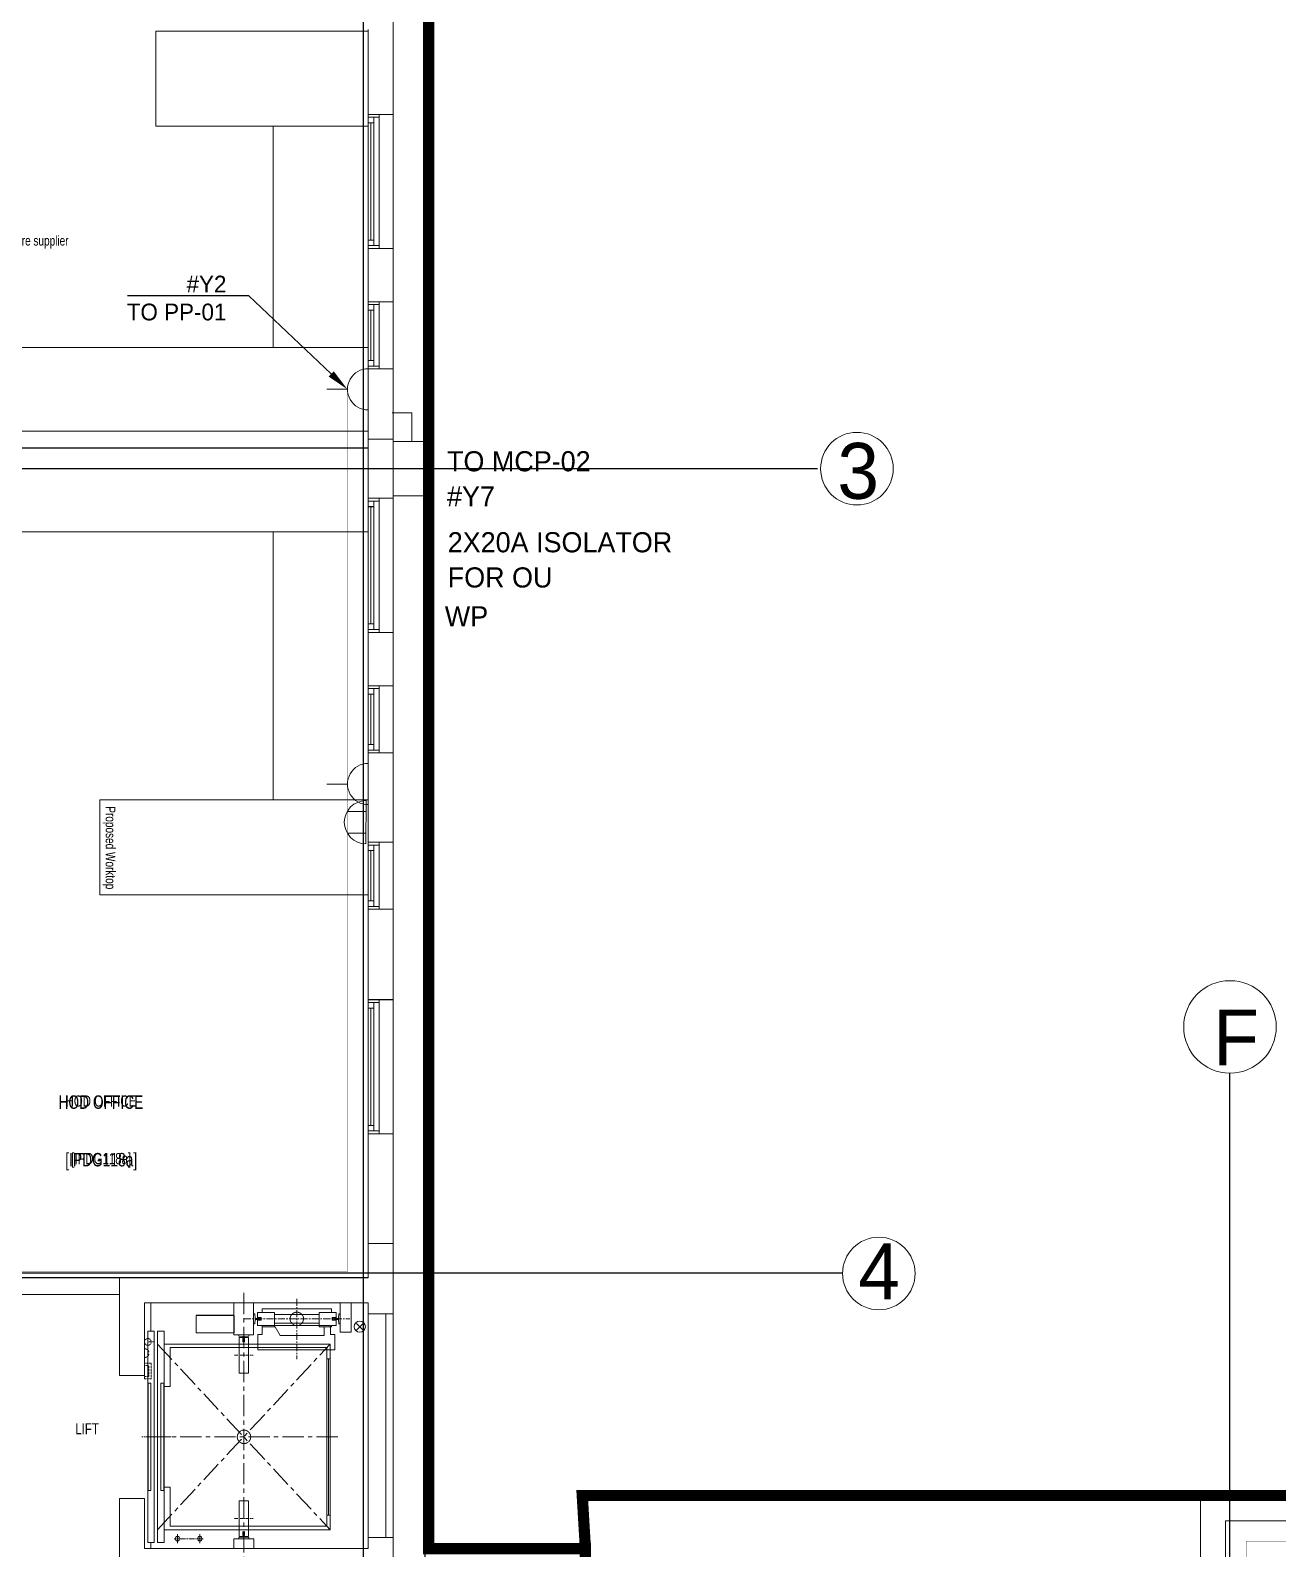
# Model space of a CAD drawing. Header units: metres. Extents: x 75097 to 220695, y -1557923 to -1361206.
# Drawn here: x 112032 to 123189, y -1391803 to -1378215 of the extents above; entities that cross this region are included whole.
import ezdxf
from ezdxf import colors
from ezdxf.entities.mleader import LeaderData, LeaderLine
from ezdxf.math import Vec2, Vec3

# ---------------------------------------------------------------- set-up
doc = ezdxf.new("R2010")
doc.units = ezdxf.units.M
for name, pattern in [('A-100 - Copy$0$CENTERX2', [101.6, 63.5, -12.7, 12.7, -12.7]), ('A-100 - Copy$0$DASHED2', [0.375, 0.25, -0.125]), ('DASHED2', [0.375, 0.25, -0.125])]:
    doc.linetypes.add(name, pattern=pattern)
doc.layers.get('0').update_dxf_attribs({"lineweight": 0})
for name, color, linetype, lineweight in [('A-100 - Copy$0$72_EGR_BASE_TEXT', 8, 'Continuous', 0), ('A-100 - Copy$0$Aluminum', 8, 'Continuous', 0), ('A-100 - Copy$0$Axis', 8, 'A-100 - Copy$0$CENTERX2', 0), ('A-100 - Copy$0$AxisBalloons_2', 8, 'Continuous', 0), ('A-100 - Copy$0$Cabin', 8, 'Continuous', 0), ('A-100 - Copy$0$Medical Equipment and Furniture', 8, 'Continuous', 0), ('A-100 - Copy$0$Notes', 8, 'Continuous', 0), ('A-100 - Copy$0$Proj', 8, 'Continuous', 0), ('A-100 - Copy$0$Structure', 8, 'Continuous', 9), ('A-100 - Copy$0$Tech', 8, 'A-100 - Copy$0$DASHED2', 0), ('A-100 - Copy$0$TEXT', 8, 'Continuous', 0), ('A-100 - Copy$0$Walls', 8, 'Continuous', 0)]:
    doc.layers.add(name, color=color, linetype=linetype, lineweight=lineweight)
doc.layers.add('A-100 - Copy$0$axes', color=8, linetype='Continuous')
doc.layers.add('A-100 - Copy$0$PDF_Geometry', color=8, linetype='Continuous')
for name, color, linetype, lineweight, true_color in [('E-POWR', 7, 'Continuous', 9, 0x4e7e3e), ('E-POWR-IDEN _1-100_', 7, 'Continuous', 9, 0x4e7e3e), ('EXF', 7, 'Continuous', 0, 0x4e7e3e)]:
    doc.layers.add(name, color=color, linetype=linetype, lineweight=lineweight, true_color=true_color)
doc.styles.add('A-100 - Copy$0$Standard', font='GOTHIC.TTF')
doc.styles.add('A-100 - Copy$0$X3G_ENTITY_257CFD', font='swisscl.ttf', dxfattribs={"height": 200})
doc.styles.add('A-100 - Copy$0$X3G_ENTITY_2587EA', font='swisscl.ttf', dxfattribs={"height": 200})
doc.styles.add('Optima_5', font='', dxfattribs={"height": 3.001645})
doc.styles.get("Standard").update_dxf_attribs({"font": 'GOTHIC.TTF'})
doc.styles.get('Optima_5').set_extended_font_data('Optima')

# ---------------------------------------------------------------- blocks, each defined once
blk = doc.blocks.new('GI-041_dwg__U120-3902841-GI-041')
at = {"layer": 'E-POWR', "flags": 128}
blk.add_lwpolyline([(-0.1145, 0), (0.1145, 0), (0.1145, 0.1572), (-0.1145, 0.1572)], close=True, dxfattribs=at)
blk.add_lwpolyline([(0.2354, 0.1613), (0.2354, 0.0786), (0.1145, 0.0786)], dxfattribs=at)
blk = doc.blocks.new('NORMAL SOCKET')
at = {"layer": 'E-POWR'}
for p, q in [((0, 308), (0, 615)), ((-308, 0), (308, 0))]:
    blk.add_line(p, q, dxfattribs=at)
blk.add_ellipse((0, 0), major_axis=(33, 306), ratio=1, start_param=4.81904, end_param=7.960633, dxfattribs=at)
blk = doc.blocks.new('MECH UPDATED')
at = {"layer": 'EXF', "color": 85, "elevation": 0}
for points in [[(101036, -1363352), (101035, -1363739)], [(101036, -1363449), (101203, -1363449)], [(101036, -1363642), (101203, -1363642)]]:
    blk.add_lwpolyline(points, dxfattribs=at)
at = {"layer": 'EXF', "color": 85}
blk.add_arc((101036, -1363546, 0), 193, 269.9854, 89.9854, dxfattribs=at)
blk = doc.blocks.new('A-100 - Copy$0$T89_B')
at = {"layer": 'A-100 - Copy$0$Cabin'}
for p, q in [((31, 8), (31, 4)), ((31, 4), (47, 4)), ((47, 4), (51, 44.5)), ((31, -8), (31, -4)), ((31, -4), (47, -4)), ((47, -4), (51, -44.5))]:
    blk.add_line(p, q, dxfattribs=at)
at = {"layer": 'A-100 - Copy$0$Cabin', "ltscale": 5}
for points in [[(31, 8), (0, 8), (0, -8), (31, -8)], [(51, 44.5), (62, 44.5), (62, -44.5), (51, -44.5)]]:
    blk.add_lwpolyline(points, dxfattribs=at)
blk = doc.blocks.new('A-100 - Copy$0$A$C02230961')
at = {"layer": 'A-100 - Copy$0$PDF_Geometry', "lineweight": 25}
h = blk.add_hatch(dxfattribs=at)
h.set_pattern_fill('ANGLE', color=256, scale=500)
h.set_pattern_definition([(0, (-1219317.64, -1092026.17), (0, 137.5), [100, -37.5]), (90, (-1219317.64, -1092026.17), (-137.5, 8e-15), [100, -37.5])])
h.paths.add_polyline_path([(10724, -4994), (11263, -4994), (11263, -4562), (10963, -4562), (10963, -4603), (10821, -4603), (10821, -4562), (10350, -4562), (10350, -4603), (10208, -4603), (10208, -4562), (10033, -4562), (10033, -4003), (9939, -4003), (9939, -4562), (9636, -4562), (9636, -4603), (9501, -4603), (9501, -4562), (9022, -4562), (9022, -4603), (8888, -4603), (8888, -4562), (8706, -4562), (8706, -5308), (8739, -5308), (8723, -5388), (9043, -5388), (9043, -5429), (9040, -5429, -0.375368), (8716, -5712, -0.39984), (9466, -6426), (9467, -6426), (9467, -6466), (9433, -6466), (9420, -6483, -0.414214), (9390, -6514), (9393, -6520), (9302, -6514, -0.599371), (9277, -6466), (8723, -6466), (8741, -6557), (10724, -6557)])
h.paths.add_polyline_path([(14437, -4637), (11970, -4637), (11970, -6462), (11337, -6462), (11337, -6631), (11263, -6631), (11263, -7372), (11263, -7439), (11337, -7439), (11337, -8356), (12537, -8356), (12537, -8066), (12517, -8066), (12531, -7992), (12537, -7992), (12537, -7318), (12530, -7318), (12517, -7251), (12537, -7251), (12537, -6968), (12517, -6968), (12533, -6887), (12537, -6887), (12537, -6220), (12530, -6220), (12517, -6146), (12537, -6146), (12537, -5762), (14437, -5762)])
h.paths.add_polyline_path([(12037, -7392), (12031, -7392), (12031, -7405, 0.414215)], flags=16)
h.paths.add_polyline_path([(12091, -7338), (12091, -7379), (11344, -7379), (11344, -7338), (11903, -7338), (11903, -7332), (11923, -7332), (11923, -7311), (12031, -7311), (12031, -7332), (12058, -7332)], flags=16)
h.paths.add_polyline_path([(11933, -7406), (12024, -7413), (11933, -7406, -0.517639), (11924, -7392), (11923, -7392), (11923, -7396, 0.414214)], flags=16)
h.paths.add_polyline_path([(11350, -7392), (11364, -7460), (11344, -7460), (11344, -7392)], flags=16)
h.paths.add_polyline_path([(2957, -10512), (2878, -10512), (2878, -10539), (2797, -10524), (2797, -11076, -0.599371), (2844, -11101), (2844, -11192), (2839, -11173, -0.584927), (2814, -11219), (2817, -11226), (2803, -11226), (2803, -11233), (2797, -11267), (2756, -11267), (2756, -11266, -0.39984), (2042, -10515, -0.381307), (1752, -10840), (1752, -10842), (1719, -10842), (1719, -10519), (1678, -10519), (1657, -10519), (1657, -10512), (-43, -10512), (-43, -11138), (-43, -12312), (2957, -12312)])
h.paths.add_polyline_path([(638, -11637), (2300, -11637), (2300, -11241), (638, -11241)], flags=24)
h.paths.add_polyline_path([(12347, -5214), (13382, -5214), (13382, -4917), (12347, -4917)], flags=24)
h.paths.add_polyline_path([(8700, -6313), (10213, -6313), (10213, -5593), (8700, -5593)], flags=9)
h.paths.add_polyline_path([(10171, -5243), (10171, -6572), (10710, -6572), (10710, -5243)], flags=9)
h.paths.add_polyline_path([(9375, -4958), (10991, -4958), (10991, -4661), (9375, -4661)], flags=24)
at = {"layer": 'A-100 - Copy$0$Aluminum'}
for p, q in [((14438, -12275, -2), (14438, -13475, -2)), ((14538, -12300, -2), (14438, -12300, -2)), ((14488, -12350, -2), (14438, -12350, -2)), ((14463, -13400, -2), (14463, -12350, -2)), ((14488, -12300, -2), (14488, -13450, -2)), ((14538, -12275, -2), (14538, -13475, -2)), ((14488, -13400, -2), (14438, -13400, -2)), ((14538, -13450, -2), (14438, -13450, -2)), ((14438, -13953, -2), (14438, -14553, -2)), ((14538, -13978, -2), (14438, -13978, -2)), ((14488, -13978, -2), (14488, -14528, -2)), ((14538, -13953, -2), (14538, -14553, -2)), ((14488, -14028, -2), (14438, -14028, -2)), ((14463, -14478, -2), (14463, -14028, -2)), ((14488, -14478, -2), (14438, -14478, -2)), ((14538, -14528, -2), (14438, -14528, -2)), ((14438, -15711, -2), (14438, -16911, -2)), ((14538, -15736, -2), (14438, -15736, -2)), ((14488, -15736, -2), (14488, -16886, -2)), ((14538, -15711, -2), (14538, -16911, -2)), ((14488, -15786, -2), (14438, -15786, -2)), ((14463, -16836, -2), (14463, -15786, -2)), ((14488, -16836, -2), (14438, -16836, -2)), ((14538, -16886, -2), (14438, -16886, -2)), ((14438, -17389, 0), (14438, -17989, 0)), ((14538, -17389, 0), (14538, -17989, 0)), ((14538, -17414, -2), (14438, -17414, -2)), ((14488, -17464, -2), (14438, -17464, -2)), ((14463, -17914, -2), (14463, -17464, -2)), ((14488, -17414, 0), (14488, -17964, 0)), ((14488, -17914, -2), (14438, -17914, -2)), ((14538, -17964, 0), (14438, -17964, 0)), ((14438, -18789, 0), (14438, -19389, 0)), ((14538, -18814, -2), (14438, -18814, -2)), ((14488, -18864, -2), (14438, -18864, -2)), ((14463, -19314, -2), (14463, -18864, -2)), ((14488, -18814, 0), (14488, -19364, 0)), ((14538, -18789, 0), (14538, -19389, 0)), ((14488, -19314, -2), (14438, -19314, -2)), ((14538, -19364, 0), (14438, -19364, 0)), ((14438, -20198, -2), (14438, -21398, -2)), ((14538, -20223, -2), (14438, -20223, -2)), ((14488, -20223, -2), (14488, -21373, -2)), ((14538, -20198, -2), (14538, -21398, -2)), ((14488, -20273, -2), (14438, -20273, -2)), ((14463, -21323, -2), (14463, -20273, -2)), ((14488, -21323, -2), (14438, -21323, -2)), ((14538, -21373, -2), (14438, -21373, -2))]:
    blk.add_line(p, q, dxfattribs=at)
at = {"layer": 'A-100 - Copy$0$Axis'}
blk.add_line((13325, -23055, -2), (14275, -23055, -2), dxfattribs=at)
at = {"layer": 'A-100 - Copy$0$Cabin', "lineweight": 9, "ltscale": 5}
blk.add_line((12900, -23023, -2), (13240, -23023, -2), dxfattribs=at)
at = {"layer": 'A-100 - Copy$0$Cabin'}
for points in [[(13448, -23043), (13448, -22997)], [(13448, -22997), (13490, -22997)], [(13482, -23043), (13448, -23043)], [(13448, -23067), (13482, -23067)], [(13482, -23067), (13482, -23043)], [(13490, -22997), (13490, -22965)], [(13490, -22965), (14110, -22965)], [(14000, -23017), (13600, -23017)], [(14110, -22965), (14110, -22997)], [(14110, -22997), (14152, -22997)], [(14152, -23043), (14118, -23043)], [(14118, -23043), (14118, -23067)], [(14118, -23067), (14152, -23067)], [(14152, -22997), (14152, -23043)]]:
    blk.add_lwpolyline(points, dxfattribs=at)
at = {"layer": 'A-100 - Copy$0$Medical Equipment and Furniture'}
for points, elevation in [([(14438, -11530), (12538, -11530), (12538, -12380), (14438, -12380)], 0), ([(13588, -14361), (13588, -12380), (14438, -12380), (14438, -14361)], -2)]:
    blk.add_lwpolyline(points, close=True, dxfattribs=dict(at, elevation=elevation))
at = {"layer": 'A-100 - Copy$0$Medical Equipment and Furniture', "elevation": -2}
for points in [[(9738, -14361), (14438, -14361), (14438, -15111), (9738, -15111)], [(9738, -15261), (14438, -15261), (14438, -15111), (9738, -15111)], [(9738, -16011), (14438, -16011), (14438, -15261), (9738, -15261)], [(14178, -18411), (13588, -18411), (13588, -16011), (14438, -16011), (14438, -18411), (12038, -18411), (12038, -19261), (14438, -19261), (14438, -18411)]]:
    blk.add_lwpolyline(points, dxfattribs=at)
at = {"layer": 'A-100 - Copy$0$Proj'}
for p, q in [((14663, -13475, -2), (14663, -12275, -2)), ((14663, -14553, -2), (14663, -13953, -2)), ((14663, -16911, -2), (14663, -15711, -2)), ((14663, -17989, 0), (14663, -17389, 0)), ((14663, -19389, 0), (14663, -18789, 0)), ((14663, -21398, -2), (14663, -20198, -2))]:
    blk.add_line(p, q, dxfattribs=at)
at = {"layer": 'A-100 - Copy$0$Structure', "elevation": -2}
blk.add_lwpolyline([(14438, -15711), (14663, -15711), (14663, -15181), (14438, -15181)], close=True, dxfattribs=at)
blk.add_lwpolyline([(14663, -22381), (14438, -22381), (14438, -22686), (12213, -22686)], dxfattribs=at)
at = {"layer": 'A-100 - Copy$0$Walls'}
for p, q in [((14663, -12275, -2), (14663, -11117, -5)), ((14438, -12275, -2), (14438, -11517, -4)), ((14438, -12275, -2), (14663, -12275, -2)), ((14438, -13953, -2), (14438, -13475, -2)), ((14438, -13475, -2), (14663, -13475, -2)), ((14663, -13953, -2), (14663, -13475, -2)), ((14438, -13953, -2), (14663, -13953, -2)), ((14438, -14553, -2), (14438, -15181, -2)), ((14663, -14553, -2), (14438, -14553, -2)), ((14663, -15181, -2), (14663, -14553, -2)), ((14438, -16911, -2), (14438, -17389, -2)), ((14438, -16911, -2), (14663, -16911, -2)), ((14663, -16911, -2), (14663, -17389, -2)), ((14438, -17389, -2), (14663, -17389, -2)), ((14438, -17989, 0), (14438, -18789, 0)), ((14663, -17989, 0), (14438, -17989, 0)), ((14663, -17989, 0), (14663, -18789, 0)), ((14438, -18789, -2), (14663, -18789, -2)), ((14438, -19389, 0), (14438, -20198, -1)), ((14663, -19389, 0), (14438, -19389, 0)), ((14663, -19389, 0), (14663, -20198, -1)), ((14438, -20198, -1), (14663, -20198, -1)), ((14438, -21398, -1), (14663, -21398, -1)), ((14438, -21398, -1), (14438, -22381, 1)), ((14663, -21398, -1), (14663, -22381, 0))]:
    blk.add_line(p, q, dxfattribs=at)
at = {"layer": 'A-100 - Copy$0$Walls', "elevation": 2}
blk.add_lwpolyline([(12213, -22836), (9484, -22836), (9484, -20381), (9278, -20381), (9278, -20231), (9634, -20231), (9634, -22686), (12213, -22686)], dxfattribs=at)
at = {"layer": 'A-100 - Copy$0$72_EGR_BASE_TEXT', "char_height": 120, "attachment_point": 2, "style": 'A-100 - Copy$0$X3G_ENTITY_2587EA'}
for s, insert in [('HOD OFFICE', (12048, -21055, 0)), ('[IPDG118a]', (12051, -21570, 0))]:
    blk.add_mtext(s, dxfattribs=dict(at, insert=insert))
at = {"layer": 'A-100 - Copy$0$Medical Equipment and Furniture', "insert": (10096, -13070, -2), "char_height": 87.47, "width": 4120.44, "attachment_point": 2, "style": 'A-100 - Copy$0$X3G_ENTITY_257CFD'}
blk.add_mtext('Maintenance tools to be located on the proposed worktops.\\PPower sockets to be provided.\\PFinal worktop design (Incl. cupboards and sinks) to be provided by furniture supplier', dxfattribs=at)
at = {"layer": 'A-100 - Copy$0$Medical Equipment and Furniture', "insert": (12178, -18839, -2), "char_height": 87.47, "attachment_point": 2, "rotation": 270, "style": 'A-100 - Copy$0$X3G_ENTITY_257CFD'}
blk.add_mtext('Proposed Worktop', dxfattribs=at)
blk = doc.blocks.new('A-100 - Copy')
at = {"layer": 'A-100 - Copy$0$Aluminum'}
for p, q in [((115053.3, -1378966.7, 0), (115053.3, -1380166.7, 0)), ((115153.3, -1378991.7, 0), (115053.3, -1378991.7, 0)), ((115103.3, -1378991.7, 0), (115103.3, -1380141.7, 0)), ((115153.3, -1378966.7, 0), (115153.3, -1380166.7, 0)), ((115103.3, -1379041.7, 0), (115053.3, -1379041.7, 0)), ((115078.3, -1380091.7, 0), (115078.3, -1379041.7, 0)), ((115103.3, -1380091.7, 0), (115053.3, -1380091.7, 0)), ((115153.3, -1380141.7, 0), (115053.3, -1380141.7, 0)), ((115053.3, -1380644.7, 0), (115053.3, -1381244.7, 0)), ((115153.3, -1380669.7, 0), (115053.3, -1380669.7, 0)), ((115103.3, -1380719.7, 0), (115053.3, -1380719.7, 0)), ((115078.3, -1381169.7, 0), (115078.3, -1380719.7, 0)), ((115103.3, -1380669.7, 0), (115103.3, -1381219.7, 0)), ((115153.3, -1380644.7, 0), (115153.3, -1381244.7, 0)), ((115103.3, -1381169.7, 0), (115053.3, -1381169.7, 0)), ((115153.3, -1381219.7, 0), (115053.3, -1381219.7, 0)), ((115053.3, -1382402.7, 0), (115053.3, -1383602.7, 0)), ((115153.3, -1382427.7, 0), (115053.3, -1382427.7, 0)), ((115103.3, -1382477.7, 0), (115053.3, -1382477.7, 0)), ((115078.3, -1383527.7, 0), (115078.3, -1382477.7, 0)), ((115103.3, -1382427.7, 0), (115103.3, -1383577.7, 0)), ((115153.3, -1382402.7, 0), (115153.3, -1383602.7, 0)), ((115103.3, -1383527.7, 0), (115053.3, -1383527.7, 0)), ((115153.3, -1383577.7, 0), (115053.3, -1383577.7, 0)), ((115053.3, -1384080.7, 2.4), (115053.3, -1384680.7, 2.4)), ((115153.3, -1384105.7, 0), (115053.3, -1384105.7, 0)), ((115103.3, -1384155.7, 0), (115053.3, -1384155.7, 0)), ((115078.3, -1384605.7, 0), (115078.3, -1384155.7, 0)), ((115103.3, -1384105.7, 2.4), (115103.3, -1384655.7, 2.4)), ((115153.3, -1384080.7, 2.4), (115153.3, -1384680.7, 2.4)), ((115103.3, -1384605.7, 0), (115053.3, -1384605.7, 0)), ((115153.3, -1384655.7, 2.4), (115053.3, -1384655.7, 2.4)), ((115053.3, -1385480.7, 2.4), (115053.3, -1386080.7, 2.4)), ((115153.3, -1385505.7, 0), (115053.3, -1385505.7, 0)), ((115103.3, -1385505.7, 2.4), (115103.3, -1386055.7, 2.4)), ((115153.3, -1385480.7, 2.4), (115153.3, -1386080.7, 2.4)), ((115103.3, -1385555.7, 0), (115053.3, -1385555.7, 0)), ((115078.3, -1386005.7, 0), (115078.3, -1385555.7, 0)), ((115103.3, -1386005.7, 0), (115053.3, -1386005.7, 0)), ((115153.3, -1386055.7, 2.4), (115053.3, -1386055.7, 2.4)), ((115053.3, -1386889.7, 0.6), (115053.3, -1388089.7, 0.6)), ((115153.3, -1386914.7, 0.6), (115053.3, -1386914.7, 0.6)), ((115103.3, -1386964.7, 0.6), (115053.3, -1386964.7, 0.6)), ((115078.3, -1388014.7, 0.6), (115078.3, -1386964.7, 0.6)), ((115103.3, -1386914.7, 0.6), (115103.3, -1388064.7, 0.6)), ((115153.3, -1386889.7, 0.6), (115153.3, -1388089.7, 0.6)), ((115103.3, -1388014.7, 0.6), (115053.3, -1388014.7, 0.6)), ((115153.3, -1388064.7, 0.6), (115053.3, -1388064.7, 0.6))]:
    blk.add_line(p, q, dxfattribs=at)
at = {"layer": 'A-100 - Copy$0$axes'}
for p, q in [((115013.3, -1477297.4, 0), (115013.3, -1366771.9, 0)), ((115563.3, -1477297.4, 0), (115563.3, -1366771.9, 0)), ((115563.3, -1477297.4, 0), (115563.3, -1366771.9, 0)), ((119073.3, -1382137.7, 0), (95447.5, -1382137.7, 0)), ((122763.3, -1477297.4, 0), (122763.3, -1387547.7, 0)), ((119297.1, -1389337.7, 0), (95545.4, -1389337.7, 0))]:
    blk.add_line(p, q, dxfattribs=at)
at = {"layer": 'A-100 - Copy$0$Axis', "ltscale": 3}
for p, q in [((113940.8, -1389512.7, 0), (113940.8, -1391892.7, 0)), ((113168.3, -1389971.7, 0), (114713.3, -1391633.7, 0)), ((113168.3, -1391633.7, 0), (114713.3, -1389971.7, 0)), ((113068.3, -1390802.7, 0), (114813.3, -1390802.7, 0))]:
    blk.add_line(p, q, dxfattribs=at)
at = {"layer": 'A-100 - Copy$0$Axis'}
for p, q in [((114415.8, -1389566.7, 0), (114415.8, -1390106.7, 0)), ((113940.8, -1389746.7, 0), (114890.8, -1389746.7, 0))]:
    blk.add_line(p, q, dxfattribs=at)
at = {"layer": 'A-100 - Copy$0$Axis', "ltscale": 0.498}
for p, q in [((113857.8, -1390071.7, 0), (114023.8, -1390071.7, 0)), ((113857.8, -1391533.7, 0), (114023.8, -1391533.7, 0))]:
    blk.add_line(p, q, dxfattribs=at)
at = {"layer": 'A-100 - Copy$0$Axis', "ltscale": 0.78}
blk.add_line((113578.3, -1391713.7, 0), (113318.3, -1391713.7, 0), dxfattribs=at)
at = {"layer": 'A-100 - Copy$0$Axis', "ltscale": 0.24}
for p, q in [((113348.3, -1391753.7, 0), (113348.3, -1391673.7, 0)), ((113548.3, -1391753.7, 0), (113548.3, -1391673.7, 0))]:
    blk.add_line(p, q, dxfattribs=at)
at = {"layer": 'A-100 - Copy$0$Axis', "ltscale": 0.495}
blk.add_lwpolyline([(113193.3, -1390802.7), (113028.3, -1390802.7)], dxfattribs=at)
at = {"layer": 'A-100 - Copy$0$Axis', "ltscale": 0.54}
blk.add_lwpolyline([(113288.3, -1390802.7), (113108.3, -1390802.7)], dxfattribs=at)
at = {"layer": 'A-100 - Copy$0$AxisBalloons_2'}
for centre, radius in [((119426.2, -1382137.7, -2.4), 325), ((122763.3, -1387133.8, 0), 413.9), ((119622.1, -1389340.6, -2.4), 325)]:
    blk.add_circle(centre, radius, dxfattribs=at)
at = {"layer": 'A-100 - Copy$0$Cabin'}
for p, q in [((113110.8, -1389602.7, 0), (113110.8, -1389857.7, 0)), ((113168.3, -1389857.7, 0), (113228.3, -1389857.7, 0)), ((113168.3, -1391747.7, 0), (113168.3, -1389857.7, 0)), ((113168.3, -1389857.7, 0), (113228.3, -1389857.7, 0)), ((113168.3, -1391747.7, 0), (113168.3, -1389857.7, 0)), ((113228.3, -1389857.7, 0), (113228.3, -1389971.7, 0)), ((113228.3, -1389857.7, 0), (113228.3, -1389971.7, 0)), ((113228.3, -1389971.7, 0), (114713.3, -1389971.7, 0)), ((113228.3, -1389971.7, 0), (114713.3, -1389971.7, 0)), ((114713.3, -1389971.7, 0), (114713.3, -1391633.7, 0)), ((114713.3, -1389971.7, 0), (114713.3, -1391633.7, 0)), ((113283.3, -1390352.7, 0), (113283.3, -1390002.7, 0)), ((113283.3, -1390002.7, 0), (114683.3, -1390002.7, 0)), ((114683.3, -1390002.7, 0), (114683.3, -1390802.7, 0)), ((113228.3, -1390352.7, 0), (113283.3, -1390352.7, 0)), ((114683.3, -1391602.7, 0), (114683.3, -1390802.7, 0)), ((113228.3, -1391252.7, 0), (113283.3, -1391252.7, 0)), ((113283.3, -1391252.7, 0), (113283.3, -1391602.7, 0)), ((113283.3, -1391602.7, 0), (114683.3, -1391602.7, 0)), ((113110.8, -1391802.7, 0), (113110.8, -1391747.7, 0)), ((113228.3, -1391747.7, 0), (113168.3, -1391747.7, 0)), ((113228.3, -1391747.7, 0), (113168.3, -1391747.7, 0)), ((114713.3, -1391633.7, 0), (113228.3, -1391633.7, 0)), ((113228.3, -1391633.7, 0), (113228.3, -1391747.7, 0)), ((114713.3, -1391633.7, 0), (113228.3, -1391633.7, 0)), ((113228.3, -1391633.7, 0), (113228.3, -1391747.7, 0))]:
    blk.add_line(p, q, dxfattribs=at)
at = {"layer": 'A-100 - Copy$0$Cabin', "ltscale": 5}
for p, q in [((113515.8, -1389715.2, 0), (113855.8, -1389715.2, 0)), ((113515.8, -1389870.2, 0), (113515.8, -1389715.2, 0)), ((113855.8, -1389715.2, 0), (113855.8, -1389870.2, 0)), ((113855.8, -1389870.2, 0), (113515.8, -1389870.2, 0))]:
    blk.add_line(p, q, dxfattribs=at)
at = {"layer": 'A-100 - Copy$0$Cabin', "elevation": 0}
for points in [[(114028.8, -1389890.7), (114028.8, -1389602.7), (113850.8, -1389602.7), (113850.8, -1389890.7)], [(114902.8, -1389866.7), (114902.8, -1389602.7), (114802.8, -1389602.7), (114802.8, -1389866.7)], [(114029.8, -1391802.7), (114029.8, -1391714.7), (113851.8, -1391714.7), (113851.8, -1391802.7)]]:
    blk.add_lwpolyline(points, close=True, dxfattribs=at).dxf.unprotected_set("ltscale", 0)
at = {"layer": 'A-100 - Copy$0$Cabin'}
for points in [[(114063.8, -1389734.7), (114063.8, -1389688.7)], [(114063.8, -1389688.7), (114105.8, -1389688.7)], [(114105.8, -1389688.7), (114105.8, -1389656.7)], [(114105.8, -1389656.7), (114725.8, -1389656.7)], [(114615.8, -1389708.7), (114215.8, -1389708.7)], [(114725.8, -1389656.7), (114725.8, -1389688.7)], [(114725.8, -1389688.7), (114767.8, -1389688.7)], [(114767.8, -1389688.7), (114767.8, -1389734.7)], [(114097.8, -1389734.7), (114063.8, -1389734.7)], [(114063.8, -1389804.7), (114063.8, -1389758.7)], [(114063.8, -1389758.7), (114097.8, -1389758.7)], [(114105.8, -1389804.7), (114063.8, -1389804.7)], [(114097.8, -1389758.7), (114097.8, -1389734.7)], [(114105.8, -1389816.7), (114105.8, -1389804.7)], [(114105.8, -1389885.7), (114105.8, -1389806.7)], [(114105.8, -1389806.7), (114715.8, -1389806.7)], [(114220.8, -1389816.7), (114105.8, -1389816.7)], [(114615.8, -1389784.7), (114215.8, -1389784.7)], [(114265.8, -1389896.7), (114220.8, -1389816.7)], [(114725.8, -1389816.7), (114660.8, -1389816.7)], [(114660.8, -1389816.7), (114660.8, -1389896.7)], [(114715.8, -1389806.7), (114715.8, -1389885.7)], [(114767.8, -1389804.7), (114725.8, -1389804.7)], [(114725.8, -1389804.7), (114725.8, -1389816.7)], [(114767.8, -1389734.7), (114733.8, -1389734.7)], [(114733.8, -1389734.7), (114733.8, -1389758.7)], [(114733.8, -1389758.7), (114767.8, -1389758.7)], [(114767.8, -1389758.7), (114767.8, -1389804.7)], [(114065.8, -1390023.7), (114065.8, -1389885.7)], [(114065.8, -1389885.7), (114105.8, -1389885.7)], [(114660.8, -1389896.7), (114265.8, -1389896.7)], [(114715.8, -1389885.7), (114755.8, -1389885.7)], [(114755.8, -1389885.7), (114755.8, -1390023.7)], [(114755.8, -1390023.7), (114065.8, -1390023.7)], [(113111.8, -1390802.7), (113086.3, -1390802.7)], [(113199.3, -1390802.7), (113227.3, -1390802.7)]]:
    blk.add_lwpolyline(points, dxfattribs=at)
at = {"layer": 'A-100 - Copy$0$Cabin', "ltscale": 5, "elevation": 0}
for points in [[(114105.8, -1389688.7), (114215.8, -1389688.7), (114215.8, -1389816.7), (114105.8, -1389816.7)], [(114725.8, -1389816.7), (114615.8, -1389816.7), (114615.8, -1389688.7), (114725.8, -1389688.7)]]:
    blk.add_lwpolyline(points, dxfattribs=at)
for points in [[(113138.3, -1391747.7), (113083.3, -1391747.7), (113083.3, -1389857.7), (113138.3, -1389857.7)], [(113228.3, -1391747.7), (113168.3, -1391747.7), (113168.3, -1389857.7), (113228.3, -1389857.7)], [(114683.3, -1390102.7), (114713.3, -1390102.7), (114713.3, -1391502.7), (114683.3, -1391502.7)], [(113108.8, -1391282.7), (113085.3, -1391282.7), (113085.3, -1390322.7), (113108.8, -1390322.7)], [(113226.3, -1391282.7), (113200.3, -1391282.7), (113200.3, -1390322.7), (113226.3, -1390322.7)]]:
    blk.add_lwpolyline(points, close=True, dxfattribs=at)
at = {"layer": 'A-100 - Copy$0$Cabin', "ltscale": 4.200964}
blk.add_lwpolyline([(114698.3, -1391502.7), (114698.3, -1390102.7)], dxfattribs=at)
at = {"layer": 'A-100 - Copy$0$Cabin'}
for centre in [(113348.3, -1391713.7, 0), (113548.3, -1391713.7, 0)]:
    blk.add_circle(centre, 20, dxfattribs=at)
at = {"layer": 'A-100 - Copy$0$Medical Equipment and Furniture'}
for points, elevation in [([(115053.3, -1378221.7), (113153.3, -1378221.7), (113153.3, -1379071.7), (115053.3, -1379071.7)], 2.4), ([(114203.3, -1381052.7), (114203.3, -1379071.7), (115053.3, -1379071.7), (115053.3, -1381052.7)], 0)]:
    blk.add_lwpolyline(points, close=True, dxfattribs=dict(at, elevation=elevation))
at = {"layer": 'A-100 - Copy$0$Medical Equipment and Furniture', "elevation": 0}
for points in [[(110353.3, -1381052.7), (115053.3, -1381052.7), (115053.3, -1381802.7), (110353.3, -1381802.7)], [(110353.3, -1381952.7), (115053.3, -1381952.7), (115053.3, -1381802.7), (110353.3, -1381802.7)], [(110353.3, -1382702.7), (115053.3, -1382702.7), (115053.3, -1381952.7), (110353.3, -1381952.7)], [(114793.3, -1385102.7), (114203.3, -1385102.7), (114203.3, -1382702.7), (115053.3, -1382702.7), (115053.3, -1385102.7), (112653.3, -1385102.7), (112653.3, -1385952.7), (115053.3, -1385952.7), (115053.3, -1385102.7)]]:
    blk.add_lwpolyline(points, dxfattribs=at)
at = {"layer": 'A-100 - Copy$0$Proj'}
for p, q in [((115278.3, -1380166.7, 0), (115278.3, -1378966.7, 0)), ((115278.3, -1381244.7, 0), (115278.3, -1380644.7, 0)), ((115278.3, -1383602.7, 0), (115278.3, -1382402.7, 0)), ((115278.3, -1384680.7, 2.4), (115278.3, -1384080.7, 2.4)), ((115278.3, -1386080.7, 2.4), (115278.3, -1385480.7, 2.4)), ((115278.3, -1388089.7, 0.6), (115278.3, -1386889.7, 0.6)), ((115053.3, -1389702.7, 0), (115053.3, -1391702.7, 0)), ((115278.3, -1391702.7, 0), (115278.3, -1389702.7, 0))]:
    blk.add_line(p, q, dxfattribs=at)
at = {"layer": 'A-100 - Copy$0$Structure', "elevation": 0}
blk.add_lwpolyline([(115053.3, -1382402.7), (115278.3, -1382402.7), (115278.3, -1381872.7), (115053.3, -1381872.7)], close=True, dxfattribs=at)
for points in [[(115278.3, -1389072.7), (115053.3, -1389072.7), (115053.3, -1389377.7), (112828.3, -1389377.7)], [(112828.3, -1389377.7), (112828.3, -1390252.7), (113053.3, -1390252.7), (113053.3, -1389602.7), (115053.3, -1389602.7), (115053.3, -1389702.7), (115278.3, -1389702.7), (115278.3, -1389072.7)], [(112828.3, -1392027.7), (112828.3, -1391352.7), (113053.3, -1391352.7), (113053.3, -1391802.7), (115053.3, -1391802.7), (115053.3, -1391702.7), (115278.3, -1391702.7), (115278.3, -1392027.7), (112828.3, -1392027.7)]]:
    blk.add_lwpolyline(points, dxfattribs=at)
at = {"layer": 'A-100 - Copy$0$Tech', "ltscale": 0.36}
blk.add_line((113083.3, -1389952.7, 0), (113143.3, -1389952.7, 0), dxfattribs=at)
at = {"layer": 'A-100 - Copy$0$Tech', "ltscale": 5}
for p, q in [((113899.3, -1390231.7, 0), (113899.3, -1389911.7, 0)), ((113899.3, -1389911.7, 0), (113982.3, -1389911.7, 0)), ((113982.3, -1389911.7, 0), (113982.3, -1390231.7, 0)), ((113982.3, -1390231.7, 0), (113899.3, -1390231.7, 0)), ((113899.3, -1391693.7, 0), (113899.3, -1391373.7, 0)), ((113899.3, -1391373.7, 0), (113982.3, -1391373.7, 0)), ((113982.3, -1391373.7, 0), (113982.3, -1391693.7, 0)), ((113982.3, -1391693.7, 0), (113899.3, -1391693.7, 0))]:
    blk.add_line(p, q, dxfattribs=at)
at = {"layer": 'A-100 - Copy$0$Tech', "ltscale": 0.48}
blk.add_line((113053.3, -1390092.7, 0), (113053.3, -1390012.7, 0), dxfattribs=at)
at = {"layer": 'A-100 - Copy$0$Tech', "ltscale": 9}
for p, q in [((113113.3, -1390142.7, 0), (113053.3, -1390142.7, 0)), ((113053.3, -1390142.7, 0), (113053.3, -1390282.7, 0)), ((113093.3, -1390162.7, 0), (113053.3, -1390162.7, 0)), ((113053.3, -1390162.7, 0), (113053.3, -1390262.7, 0)), ((113053.3, -1390262.7, 0), (113093.3, -1390262.7, 0)), ((113093.3, -1390262.7, 0), (113093.3, -1390162.7, 0)), ((113113.3, -1390282.7, 0), (113113.3, -1390142.7, 0)), ((113053.3, -1390282.7, 0), (113113.3, -1390282.7, 0))]:
    blk.add_line(p, q, dxfattribs=at)
at = {"layer": 'A-100 - Copy$0$Tech', "ltscale": 15}
blk.add_lwpolyline([(115211.6, -1389702.7), (115211.6, -1391702.7)], dxfattribs=at)
at = {"layer": 'A-100 - Copy$0$Tech', "ltscale": 5}
for centre in [(114415.8, -1389746.7, 0), (113943.3, -1390802.7, 0)]:
    blk.add_circle(centre, 60, dxfattribs=at)
at = {"layer": 'A-100 - Copy$0$Tech'}
blk.add_circle((113083.3, -1389952.7, 0), 30, dxfattribs=at)
blk.add_arc((113053.3, -1390052.7, 0), 40, 270, 90, dxfattribs=at)
at = {"layer": 'A-100 - Copy$0$Walls'}
for p, q in [((115278.3, -1378966.7, 0), (115278.3, -1377808.7, -2.4)), ((115053.3, -1378966.7, 0), (115053.3, -1378208.7, -1.6)), ((115053.3, -1378966.7, 0), (115278.3, -1378966.7, 0)), ((115053.3, -1380644.7, 0), (115053.3, -1380166.7, 0)), ((115053.3, -1380166.7, 0), (115278.3, -1380166.7, 0)), ((115278.3, -1380644.7, 0), (115278.3, -1380166.7, 0)), ((115053.3, -1380644.7, 0), (115278.3, -1380644.7, 0)), ((115053.3, -1381244.7, 0), (115053.3, -1381872.7, 0)), ((115278.3, -1381244.7, 0), (115053.3, -1381244.7, 0)), ((115278.3, -1381872.7, 0), (115278.3, -1381244.7, 0)), ((115053.3, -1383602.7, 0), (115053.3, -1384080.7, 0)), ((115053.3, -1383602.7, 0), (115278.3, -1383602.7, 0)), ((115278.3, -1383602.7, 0), (115278.3, -1384080.7, 0)), ((115053.3, -1384080.7, 0), (115278.3, -1384080.7, 0)), ((115053.3, -1384680.7, 2.4), (115053.3, -1385480.7, 2.4)), ((115278.3, -1384680.7, 2.4), (115053.3, -1384680.7, 2.4)), ((115278.3, -1384680.7, 2.4), (115278.3, -1385480.7, 2.4)), ((115053.3, -1385480.7, 0), (115278.3, -1385480.7, 0)), ((115053.3, -1386080.7, 2.4), (115053.3, -1386889.7, 1.8)), ((115278.3, -1386080.7, 2.4), (115053.3, -1386080.7, 2.4)), ((115278.3, -1386080.7, 2.4), (115278.3, -1386889.7, 1.8)), ((115053.3, -1386889.7, 1.8), (115278.3, -1386889.7, 1.8)), ((115053.3, -1388089.7, 1.8), (115278.3, -1388089.7, 1.8)), ((115053.3, -1388089.7, 1.8), (115053.3, -1389072.7, 3.5)), ((115278.3, -1388089.7, 1.8), (115278.3, -1389072.7, 2.4)), ((115009.2, -1389846.6, 0), (114949.2, -1389786.6, 0)), ((114949.2, -1389846.6, 0), (115009.2, -1389786.6, 0))]:
    blk.add_line(p, q, dxfattribs=at)
for points, elevation in [([(112828.3, -1389527.7), (110099.4, -1389527.7), (110099.4, -1387072.7), (109893.3, -1387072.7), (109893.3, -1386922.7), (110249.4, -1386922.7), (110249.4, -1389377.7), (112828.3, -1389377.7)], 4.7), ([(123904.5, -1391552.7), (122723.3, -1391552.7), (122723.3, -1395767.7), (122498.3, -1395767.7), (122498.3, -1391327.7), (123904.5, -1391327.7)], 0)]:
    blk.add_lwpolyline(points, dxfattribs=dict(at, elevation=elevation))
blk.add_circle((114979.2, -1389816.6, 0), 50, dxfattribs=at)
blk.add_blockref('A-100 - Copy$0$A$C02230961', (100615.3, -1366691.8, 2.4))
at = {"layer": 'A-100 - Copy$0$Notes', "xscale": -1}
for p, rotation in [((114090.8, -1389746.7, 0), 359.9999984647655), ((113940.8, -1389952.7, 0), 270)]:
    blk.add_blockref('A-100 - Copy$0$T89_B', p, dxfattribs=dict(at, rotation=rotation))
at = {"layer": 'A-100 - Copy$0$Notes'}
for p, rotation in [((114740.8, -1389746.7, 0), 359.9999984647655), ((113940.8, -1391652.7, 0), 270)]:
    blk.add_blockref('A-100 - Copy$0$T89_B', p, dxfattribs=dict(at, rotation=rotation))
at = {"layer": 'A-100 - Copy$0$72_EGR_BASE_TEXT', "char_height": 100, "attachment_point": 2, "style": 'A-100 - Copy$0$X3G_ENTITY_2587EA'}
for s, insert in [('HOD OFFICE', (112662.9, -1387747, 2.4)), ('[IPDG118a]', (112666.2, -1388262, 2.4)), ('LIFT', (112539.7, -1390680.4, 0))]:
    blk.add_mtext(s, dxfattribs=dict(at, insert=insert))
at = {"layer": 'A-100 - Copy$0$Medical Equipment and Furniture', "insert": (110711.5, -1379761.9, 0), "char_height": 87.473, "width": 4120.436, "attachment_point": 2, "style": 'A-100 - Copy$0$X3G_ENTITY_257CFD'}
blk.add_mtext('Maintenance tools to be located on the proposed worktops.\\PPower sockets to be provided.\\PFinal worktop design (Incl. cupboards and sinks) to be provided by furniture supplier', dxfattribs=at)
at = {"layer": 'A-100 - Copy$0$Medical Equipment and Furniture', "insert": (112793.6, -1385530.9, 0), "char_height": 87.473, "attachment_point": 2, "rotation": 270, "style": 'A-100 - Copy$0$X3G_ENTITY_257CFD'}
blk.add_mtext('Proposed Worktop', dxfattribs=at)
at = {"layer": 'A-100 - Copy$0$TEXT', "char_height": 500, "attachment_point": 1, "style": 'A-100 - Copy$0$Standard'}
for s, width, insert in [('3', 1.122, (119251.6, -1381907.5, -2.4)), ('F', 500, (122613.3, -1386977.8, 0)), ('4', 1.122, (119439.3, -1389071.7, -2.4))]:
    blk.add_mtext_dynamic_manual_height_columns(s, width=width, gutter_width=1, heights=[0], dxfattribs=dict(at, insert=insert))

msp = doc.modelspace()

# ---------------------------------------------------------------- linework, layer by layer
at = {"layer": 'E-POWR', "color": 240, "linetype": 'DASHED2', "ltscale": 500, "true_color": 0xf10e52, "const_width": 100}
for points, elevation in [([(115595.3, -1375232.9), (115595.3, -1391802.7), (116997.3, -1391802.7), (116997.2, -1396837.7), (115052.2, -1396837.7), (115298.3, -1426617.7), (94944.9, -1426713.6), (95011.4, -1395531.3), (100350.3, -1395542.7), (100350.3, -1389463.8)], 0), ([(115298.3, -1413281.4), (159313.3, -1413281.4), (159393.3, -1448612.7), (173978.3, -1448457.7), (173978.3, -1433902.7), (175258.3, -1433902.7), (175258.3, -1404237.7), (173964.3, -1404237.7), (173978.3, -1396822.7), (166814.4, -1396822.7), (166814.4, -1395572.7), (144628.7, -1395572.7), (144628.7, -1391327.7), (116969, -1391327.7), (116997.3, -1391802.7)], 2.4)]:
    msp.add_lwpolyline(points, dxfattribs=dict(at, elevation=elevation))
at = {"layer": 'E-POWR', "const_width": 3}
for points in [[(114868.7, -1381427.7), (114868.7, -1389323.9), (110435.9, -1389323.9), (110435.9, -1387490.2), (107884.6, -1387490.2), (107883.4, -1390739.2), (107523.3, -1390739.2), (107523.3, -1391521.8), (107523.3, -1392072.1), (107882.6, -1392072.1), (107881.8, -1393321.9), (107881.8, -1396908.5), (107741.4, -1396908.5), (107741.4, -1397726.9), (107743.7, -1398319.2)], [(136783, -1391737.3), (129279.7, -1391737.3), (122907.9, -1391737.3), (122907.9, -1396638.1), (141743.2, -1396638.1)]]:
    msp.add_lwpolyline(points, dxfattribs=at)

# ---------------------------------------------------------------- block references
at = {"color": 85, "xscale": 2127.341102341351, "yscale": 2127.341102341351, "zscale": 2127.341102341351, "rotation": 89.99999999978158}
msp.add_blockref('GI-041_dwg__U120-3902841-GI-041', (115612.7, -1382137.7, 0), dxfattribs=at)
at = {"layer": 'E-POWR', "color": 85, "xscale": 0.6, "yscale": 0.6, "zscale": 0.6, "rotation": 90}
for p in [(115053.3, -1381427.7, 0), (115053.3, -1384960, 2.4)]:
    msp.add_blockref('NORMAL SOCKET', p, dxfattribs=at)
at = {"layer": 'EXF', "color": 85, "rotation": 180}
msp.add_blockref('MECH UPDATED', (216069.6, -2748847.7, 2.4), dxfattribs=at)

# ---------------------------------------------------------------- texts
at = {"layer": 'E-POWR-IDEN _1-100_', "attachment_point": 1, "rotation": 360, "line_spacing_factor": 1.047943, "style": 'Optima_5'}
for s, insert, char_height, width in [('TO MCP-02 \\P#Y7', (115759.3, -1381981.4), 180.1, 2475.925), ('2X20A ISOLATOR\\PFOR OU', (115765.9, -1382706.3, 0), 180.099, 2475.925), ('WP', (115739.6, -1383368.8, 0), 180.1, 3.637978807091713e-12)]:
    msp.add_mtext(s, dxfattribs=dict(at, insert=insert, char_height=char_height, width=width))

# ---------------------------------------------------------------- leaders
at = {"layer": 'E-POWR'}
ml = msp.add_multileader_mtext('Standard', dxfattribs=at)
ml.set_content('#Y2\\PTO PP-01', color=256)
ml.set_leader_properties()
ml.build(insert=Vec2(0, 0))
ml.multileader.update_dxf_attribs({"text_right_attachment_type": 6, "dogleg_length": 200, "arrow_head_size": 200})
ctx = ml.context
ctx.base_point, ctx.char_height, ctx.arrow_head_size, ctx.landing_gap_size, ctx.plane_origin = Vec3(112960.6, -1380487.6), 150, 200, 0.09, Vec3(109764.1, -1389199.8)
ctx.right_attachment, ctx.text_align_type = 6, 2
notes = []
notes.append((ctx, [(1, (1, 1, 0), (113986.1, -1380590.7), (-1, 0), 200, [(0, [(114868.7, -1381427.7)], 0, [])])]))
ctx.mtext.insert, ctx.mtext.alignment, ctx.mtext.flow_direction = Vec3(113786, -1380410.7), 3, 5
for ctx, leaders in notes:
    for number, flags, end, landing, length, lines in leaders:
        leader = LeaderData()
        leader.index, (leader.has_last_leader_line, leader.has_dogleg_vector, leader.attachment_direction) = number, flags
        leader.last_leader_point, leader.dogleg_vector, leader.dogleg_length = Vec3(end), Vec3(landing), length
        for number, points, colour, breaks in lines:
            line = LeaderLine()
            line.index, line.vertices, line.color, line.breaks = number, Vec3.list(points), colors.encode_raw_color(colour), breaks
            leader.lines.append(line)
        ctx.leaders.append(leader)

# ---------------------------------------------------------------- next in the draw order: block references
msp.add_blockref('A-100 - Copy', (0, 0))

doc.saveas('drawing.dxf')
